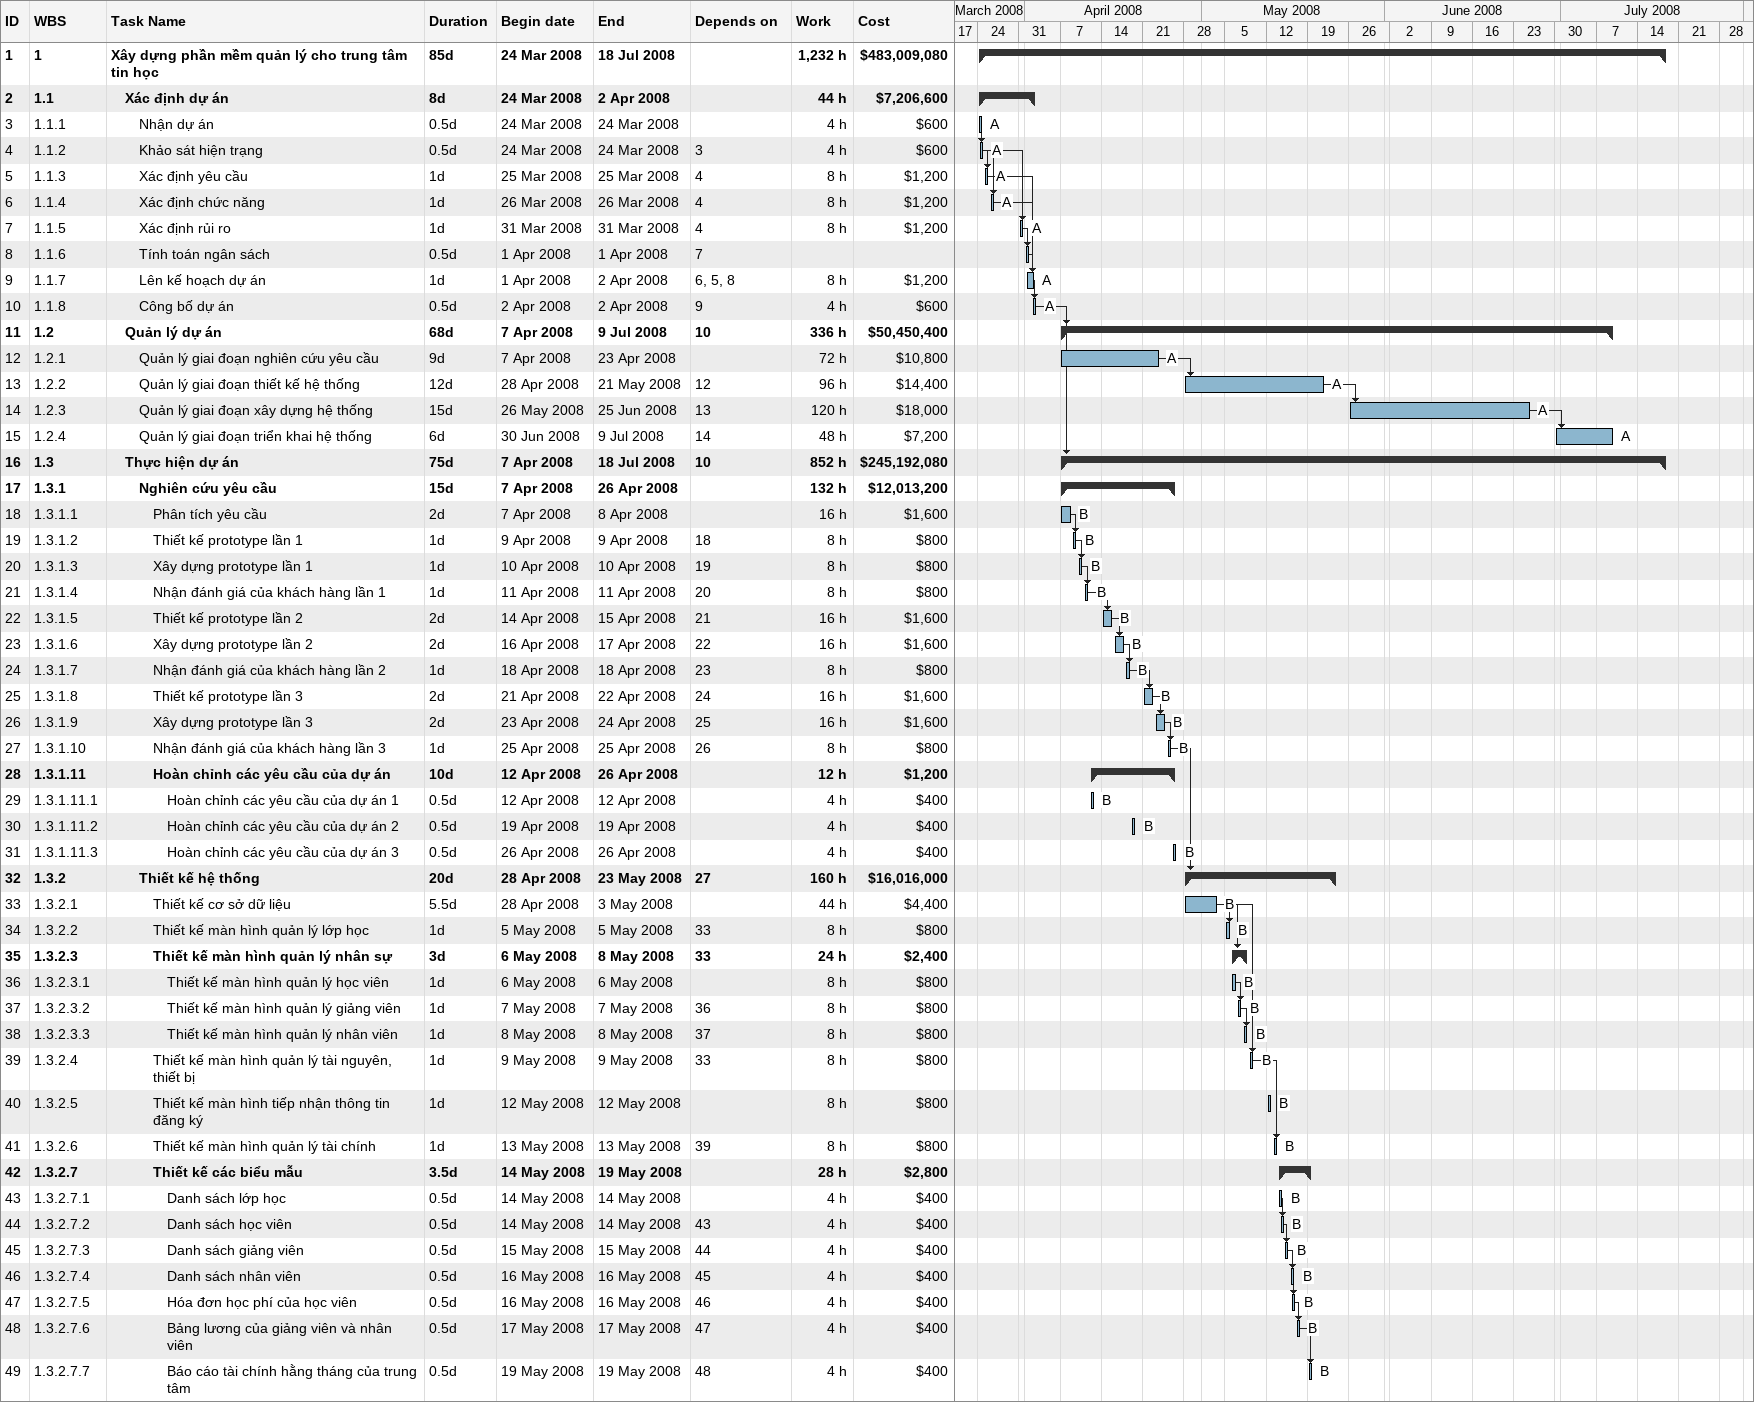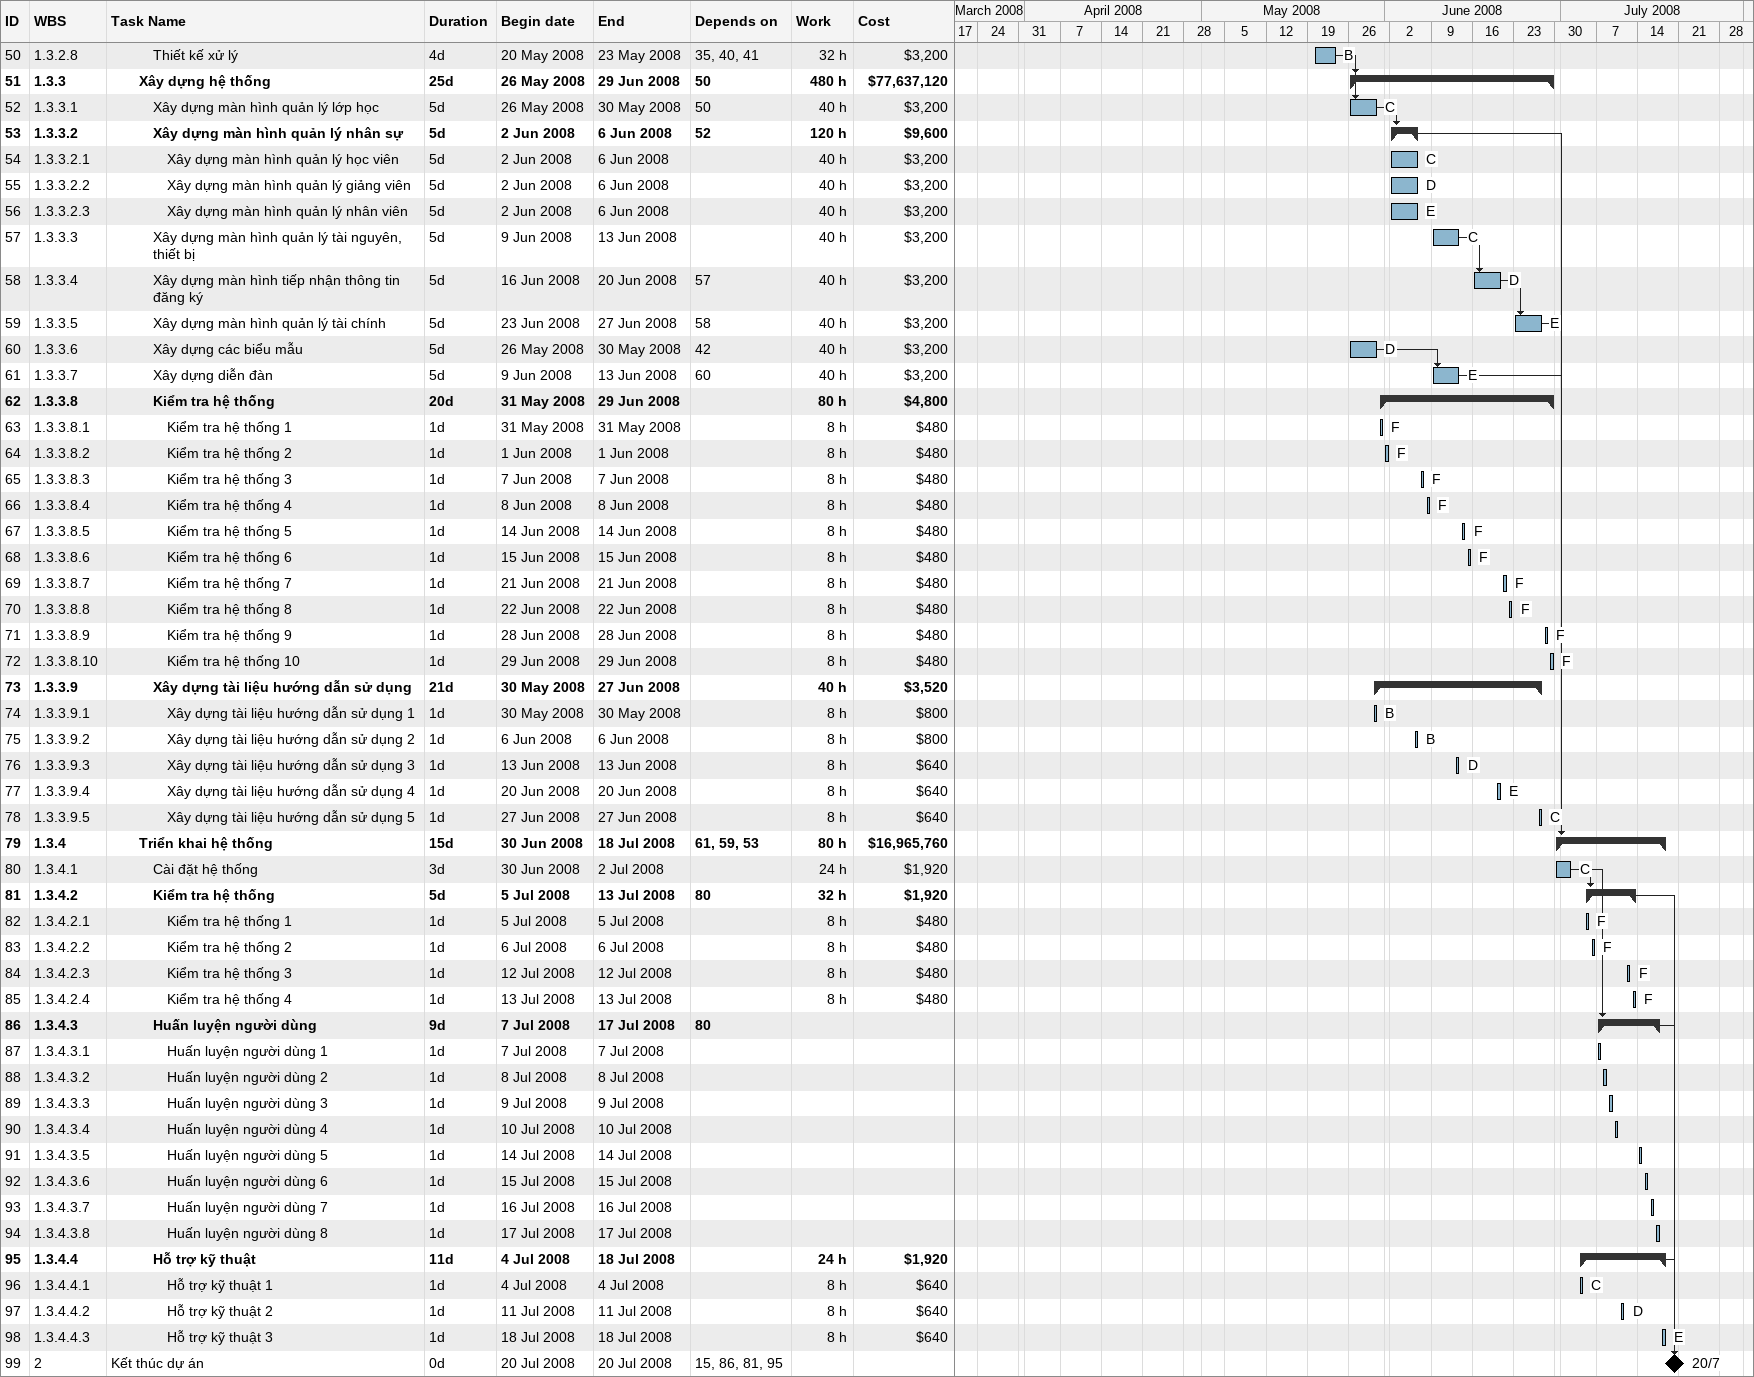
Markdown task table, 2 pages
| ID | WBS | Task | Duration | Start | Finish | Predecessors | Resources | Work (h) | Cost ($) |
|---|---|---|---|---|---|---|---|---|---|
| 1 | 1 | **Xây dựng phần mềm quản lý cho trung tâm tin học** | 85d | 2008-03-24 | 2008-07-18 |  |  | 1232 | 483009080 |
| 2 | 1.1 | **Xác định dự án** | 8d | 2008-03-24 | 2008-04-02 |  |  | 44 | 7206600 |
| 3 | 1.1.1 | Nhận dự án | 0.5d | 2008-03-24 | 2008-03-24 |  | A | 4 | 600 |
| 4 | 1.1.2 | Khảo sát hiện trạng | 0.5d | 2008-03-24 | 2008-03-24 | 3 | A | 4 | 600 |
| 5 | 1.1.3 | Xác định yêu cầu | 1d | 2008-03-25 | 2008-03-25 | 4 | A | 8 | 1200 |
| 6 | 1.1.4 | Xác định chức năng | 1d | 2008-03-26 | 2008-03-26 | 4 | A | 8 | 1200 |
| 7 | 1.1.5 | Xác định rủi ro | 1d | 2008-03-31 | 2008-03-31 | 4 | A | 8 | 1200 |
| 8 | 1.1.6 | Tính toán ngân sách | 0.5d | 2008-04-01 | 2008-04-01 | 7 |  |  |  |
| 9 | 1.1.7 | Lên kế hoạch dự án | 1d | 2008-04-01 | 2008-04-02 | 6, 5, 8 | A | 8 | 1200 |
| 10 | 1.1.8 | Công bố dự án | 0.5d | 2008-04-02 | 2008-04-02 | 9 | A | 4 | 600 |
| 11 | 1.2 | **Quản lý dự án** | 68d | 2008-04-07 | 2008-07-09 | 10 |  | 336 | 50450400 |
| 12 | 1.2.1 | Quản lý giai đoạn nghiên cứu yêu cầu | 9d | 2008-04-07 | 2008-04-23 |  | A | 72 | 10800 |
| 13 | 1.2.2 | Quản lý giai đoạn thiết kế hệ thống | 12d | 2008-04-28 | 2008-05-21 | 12 | A | 96 | 14400 |
| 14 | 1.2.3 | Quản lý giai đoạn xây dựng hệ thống | 15d | 2008-05-26 | 2008-06-25 | 13 | A | 120 | 18000 |
| 15 | 1.2.4 | Quản lý giai đoạn triển khai hệ thống | 6d | 2008-06-30 | 2008-07-09 | 14 | A | 48 | 7200 |
| 16 | 1.3 | **Thực hiện dự án** | 75d | 2008-04-07 | 2008-07-18 | 10 |  | 852 | 245192080 |
| 17 | 1.3.1 | **Nghiên cứu yêu cầu** | 15d | 2008-04-07 | 2008-04-26 |  |  | 132 | 12013200 |
| 18 | 1.3.1.1 | Phân tích yêu cầu | 2d | 2008-04-07 | 2008-04-08 |  | B | 16 | 1600 |
| 19 | 1.3.1.2 | Thiết kế prototype lần 1 | 1d | 2008-04-09 | 2008-04-09 | 18 | B | 8 | 800 |
| 20 | 1.3.1.3 | Xây dựng prototype lần 1 | 1d | 2008-04-10 | 2008-04-10 | 19 | B | 8 | 800 |
| 21 | 1.3.1.4 | Nhận đánh giá của khách hàng lần 1 | 1d | 2008-04-11 | 2008-04-11 | 20 | B | 8 | 800 |
| 22 | 1.3.1.5 | Thiết kế prototype lần 2 | 2d | 2008-04-14 | 2008-04-15 | 21 | B | 16 | 1600 |
| 23 | 1.3.1.6 | Xây dựng prototype lần 2 | 2d | 2008-04-16 | 2008-04-17 | 22 | B | 16 | 1600 |
| 24 | 1.3.1.7 | Nhận đánh giá của khách hàng lần 2 | 1d | 2008-04-18 | 2008-04-18 | 23 | B | 8 | 800 |
| 25 | 1.3.1.8 | Thiết kế prototype lần 3 | 2d | 2008-04-21 | 2008-04-22 | 24 | B | 16 | 1600 |
| 26 | 1.3.1.9 | Xây dựng prototype lần 3 | 2d | 2008-04-23 | 2008-04-24 | 25 | B | 16 | 1600 |
| 27 | 1.3.1.10 | Nhận đánh giá của khách hàng lần 3 | 1d | 2008-04-25 | 2008-04-25 | 26 | B | 8 | 800 |
| 28 | 1.3.1.11 | **Hoàn chỉnh các yêu cầu của dự án** | 10d | 2008-04-12 | 2008-04-26 |  |  | 12 | 1200 |
| 29 | 1.3.1.11.1 | Hoàn chỉnh các yêu cầu của dự án 1 | 0.5d | 2008-04-12 | 2008-04-12 |  | B | 4 | 400 |
| 30 | 1.3.1.11.2 | Hoàn chỉnh các yêu cầu của dự án 2 | 0.5d | 2008-04-19 | 2008-04-19 |  | B | 4 | 400 |
| 31 | 1.3.1.11.3 | Hoàn chỉnh các yêu cầu của dự án 3 | 0.5d | 2008-04-26 | 2008-04-26 |  | B | 4 | 400 |
| 32 | 1.3.2 | **Thiết kế hệ thống** | 20d | 2008-04-28 | 2008-05-23 | 27 |  | 160 | 16016000 |
| 33 | 1.3.2.1 | Thiết kế cơ sở dữ liệu | 5.5d | 2008-04-28 | 2008-05-03 |  | B | 44 | 4400 |
| 34 | 1.3.2.2 | Thiết kế màn hình quản lý lớp học | 1d | 2008-05-05 | 2008-05-05 | 33 | B | 8 | 800 |
| 35 | 1.3.2.3 | **Thiết kế màn hình quản lý nhân sự** | 3d | 2008-05-06 | 2008-05-08 | 33 |  | 24 | 2400 |
| 36 | 1.3.2.3.1 | Thiết kế màn hình quản lý học viên | 1d | 2008-05-06 | 2008-05-06 |  | B | 8 | 800 |
| 37 | 1.3.2.3.2 | Thiết kế màn hình quản lý giảng viên | 1d | 2008-05-07 | 2008-05-07 | 36 | B | 8 | 800 |
| 38 | 1.3.2.3.3 | Thiết kế màn hình quản lý nhân viên | 1d | 2008-05-08 | 2008-05-08 | 37 | B | 8 | 800 |
| 39 | 1.3.2.4 | Thiết kế màn hình quản lý tài nguyên, thiết bị | 1d | 2008-05-09 | 2008-05-09 | 33 | B | 8 | 800 |
| 40 | 1.3.2.5 | Thiết kế màn hình tiếp nhận thông tin đăng ký | 1d | 2008-05-12 | 2008-05-12 |  | B | 8 | 800 |
| 41 | 1.3.2.6 | Thiết kế màn hình quản lý tài chính | 1d | 2008-05-13 | 2008-05-13 | 39 | B | 8 | 800 |
| 42 | 1.3.2.7 | **Thiết kế các biểu mẫu** | 3.5d | 2008-05-14 | 2008-05-19 |  |  | 28 | 2800 |
| 43 | 1.3.2.7.1 | Danh sách lớp học | 0.5d | 2008-05-14 | 2008-05-14 |  | B | 4 | 400 |
| 44 | 1.3.2.7.2 | Danh sách học viên | 0.5d | 2008-05-14 | 2008-05-14 | 43 | B | 4 | 400 |
| 45 | 1.3.2.7.3 | Danh sách giảng viên | 0.5d | 2008-05-15 | 2008-05-15 | 44 | B | 4 | 400 |
| 46 | 1.3.2.7.4 | Danh sách nhân viên | 0.5d | 2008-05-16 | 2008-05-16 | 45 | B | 4 | 400 |
| 47 | 1.3.2.7.5 | Hóa đơn học phí của học viên | 0.5d | 2008-05-16 | 2008-05-16 | 46 | B | 4 | 400 |
| 48 | 1.3.2.7.6 | Bảng lương của giảng viên và nhân viên | 0.5d | 2008-05-17 | 2008-05-17 | 47 | B | 4 | 400 |
| 49 | 1.3.2.7.7 | Báo cáo tài chính hằng tháng của trung tâm | 0.5d | 2008-05-19 | 2008-05-19 | 48 | B | 4 | 400 |
| 50 | 1.3.2.8 | Thiết kế xử lý | 4d | 2008-05-20 | 2008-05-23 | 35, 40, 41 | B | 32 | 3200 |
| 51 | 1.3.3 | **Xây dựng hệ thống** | 25d | 2008-05-26 | 2008-06-29 | 50 |  | 480 | 77637120 |
| 52 | 1.3.3.1 | Xây dựng màn hình quản lý lớp học | 5d | 2008-05-26 | 2008-05-30 | 50 | C | 40 | 3200 |
| 53 | 1.3.3.2 | **Xây dựng màn hình quản lý nhân sự** | 5d | 2008-06-02 | 2008-06-06 | 52 |  | 120 | 9600 |
| 54 | 1.3.3.2.1 | Xây dựng màn hình quản lý học viên | 5d | 2008-06-02 | 2008-06-06 |  | C | 40 | 3200 |
| 55 | 1.3.3.2.2 | Xây dựng màn hình quản lý giảng viên | 5d | 2008-06-02 | 2008-06-06 |  | D | 40 | 3200 |
| 56 | 1.3.3.2.3 | Xây dựng màn hình quản lý nhân viên | 5d | 2008-06-02 | 2008-06-06 |  | E | 40 | 3200 |
| 57 | 1.3.3.3 | Xây dựng màn hình quản lý tài nguyên, thiết bị | 5d | 2008-06-09 | 2008-06-13 |  | C | 40 | 3200 |
| 58 | 1.3.3.4 | Xây dựng màn hình tiếp nhận thông tin đăng ký | 5d | 2008-06-16 | 2008-06-20 | 57 | D | 40 | 3200 |
| 59 | 1.3.3.5 | Xây dựng màn hình quản lý tài chính | 5d | 2008-06-23 | 2008-06-27 | 58 | E | 40 | 3200 |
| 60 | 1.3.3.6 | Xây dựng các biểu mẫu | 5d | 2008-05-26 | 2008-05-30 | 42 | D | 40 | 3200 |
| 61 | 1.3.3.7 | Xây dựng diễn đàn | 5d | 2008-06-09 | 2008-06-13 | 60 | E | 40 | 3200 |
| 62 | 1.3.3.8 | **Kiểm tra hệ thống** | 20d | 2008-05-31 | 2008-06-29 |  |  | 80 | 4800 |
| 63 | 1.3.3.8.1 | Kiểm tra hệ thống 1 | 1d | 2008-05-31 | 2008-05-31 |  | F | 8 | 480 |
| 64 | 1.3.3.8.2 | Kiểm tra hệ thống 2 | 1d | 2008-06-01 | 2008-06-01 |  | F | 8 | 480 |
| 65 | 1.3.3.8.3 | Kiểm tra hệ thống 3 | 1d | 2008-06-07 | 2008-06-07 |  | F | 8 | 480 |
| 66 | 1.3.3.8.4 | Kiểm tra hệ thống 4 | 1d | 2008-06-08 | 2008-06-08 |  | F | 8 | 480 |
| 67 | 1.3.3.8.5 | Kiểm tra hệ thống 5 | 1d | 2008-06-14 | 2008-06-14 |  | F | 8 | 480 |
| 68 | 1.3.3.8.6 | Kiểm tra hệ thống 6 | 1d | 2008-06-15 | 2008-06-15 |  | F | 8 | 480 |
| 69 | 1.3.3.8.7 | Kiểm tra hệ thống 7 | 1d | 2008-06-21 | 2008-06-21 |  | F | 8 | 480 |
| 70 | 1.3.3.8.8 | Kiểm tra hệ thống 8 | 1d | 2008-06-22 | 2008-06-22 |  | F | 8 | 480 |
| 71 | 1.3.3.8.9 | Kiểm tra hệ thống 9 | 1d | 2008-06-28 | 2008-06-28 |  | F | 8 | 480 |
| 72 | 1.3.3.8.10 | Kiểm tra hệ thống 10 | 1d | 2008-06-29 | 2008-06-29 |  | F | 8 | 480 |
| 73 | 1.3.3.9 | **Xây dựng tài liệu hướng dẫn sử dụng** | 21d | 2008-05-30 | 2008-06-27 |  |  | 40 | 3520 |
| 74 | 1.3.3.9.1 | Xây dựng tài liệu hướng dẫn sử dụng 1 | 1d | 2008-05-30 | 2008-05-30 |  | B | 8 | 800 |
| 75 | 1.3.3.9.2 | Xây dựng tài liệu hướng dẫn sử dụng 2 | 1d | 2008-06-06 | 2008-06-06 |  | B | 8 | 800 |
| 76 | 1.3.3.9.3 | Xây dựng tài liệu hướng dẫn sử dụng 3 | 1d | 2008-06-13 | 2008-06-13 |  | D | 8 | 640 |
| 77 | 1.3.3.9.4 | Xây dựng tài liệu hướng dẫn sử dụng 4 | 1d | 2008-06-20 | 2008-06-20 |  | E | 8 | 640 |
| 78 | 1.3.3.9.5 | Xây dựng tài liệu hướng dẫn sử dụng 5 | 1d | 2008-06-27 | 2008-06-27 |  | C | 8 | 640 |
| 79 | 1.3.4 | **Triển khai hệ thống** | 15d | 2008-06-30 | 2008-07-18 | 61, 59, 53 |  | 80 | 16965760 |
| 80 | 1.3.4.1 | Cài đặt hệ thống | 3d | 2008-06-30 | 2008-07-02 |  | C | 24 | 1920 |
| 81 | 1.3.4.2 | **Kiểm tra hệ thống** | 5d | 2008-07-05 | 2008-07-13 | 80 |  | 32 | 1920 |
| 82 | 1.3.4.2.1 | Kiểm tra hệ thống 1 | 1d | 2008-07-05 | 2008-07-05 |  | F | 8 | 480 |
| 83 | 1.3.4.2.2 | Kiểm tra hệ thống 2 | 1d | 2008-07-06 | 2008-07-06 |  | F | 8 | 480 |
| 84 | 1.3.4.2.3 | Kiểm tra hệ thống 3 | 1d | 2008-07-12 | 2008-07-12 |  | F | 8 | 480 |
| 85 | 1.3.4.2.4 | Kiểm tra hệ thống 4 | 1d | 2008-07-13 | 2008-07-13 |  | F | 8 | 480 |
| 86 | 1.3.4.3 | **Huấn luyện người dùng** | 9d | 2008-07-07 | 2008-07-17 | 80 |  |  |  |
| 87 | 1.3.4.3.1 | Huấn luyện người dùng 1 | 1d | 2008-07-07 | 2008-07-07 |  |  |  |  |
| 88 | 1.3.4.3.2 | Huấn luyện người dùng 2 | 1d | 2008-07-08 | 2008-07-08 |  |  |  |  |
| 89 | 1.3.4.3.3 | Huấn luyện người dùng 3 | 1d | 2008-07-09 | 2008-07-09 |  |  |  |  |
| 90 | 1.3.4.3.4 | Huấn luyện người dùng 4 | 1d | 2008-07-10 | 2008-07-10 |  |  |  |  |
| 91 | 1.3.4.3.5 | Huấn luyện người dùng 5 | 1d | 2008-07-14 | 2008-07-14 |  |  |  |  |
| 92 | 1.3.4.3.6 | Huấn luyện người dùng 6 | 1d | 2008-07-15 | 2008-07-15 |  |  |  |  |
| 93 | 1.3.4.3.7 | Huấn luyện người dùng 7 | 1d | 2008-07-16 | 2008-07-16 |  |  |  |  |
| 94 | 1.3.4.3.8 | Huấn luyện người dùng 8 | 1d | 2008-07-17 | 2008-07-17 |  |  |  |  |
| 95 | 1.3.4.4 | **Hỗ trợ kỹ thuật** | 11d | 2008-07-04 | 2008-07-18 |  |  | 24 | 1920 |
| 96 | 1.3.4.4.1 | Hỗ trợ kỹ thuật 1 | 1d | 2008-07-04 | 2008-07-04 |  | C | 8 | 640 |
| 97 | 1.3.4.4.2 | Hỗ trợ kỹ thuật 2 | 1d | 2008-07-11 | 2008-07-11 |  | D | 8 | 640 |
| 98 | 1.3.4.4.3 | Hỗ trợ kỹ thuật 3 | 1d | 2008-07-18 | 2008-07-18 |  | E | 8 | 640 |
| 99 | 2 | Kết thúc dự án | 0d | 2008-07-20 | 2008-07-20 | 15, 86, 81, 95 |  |  |  |
